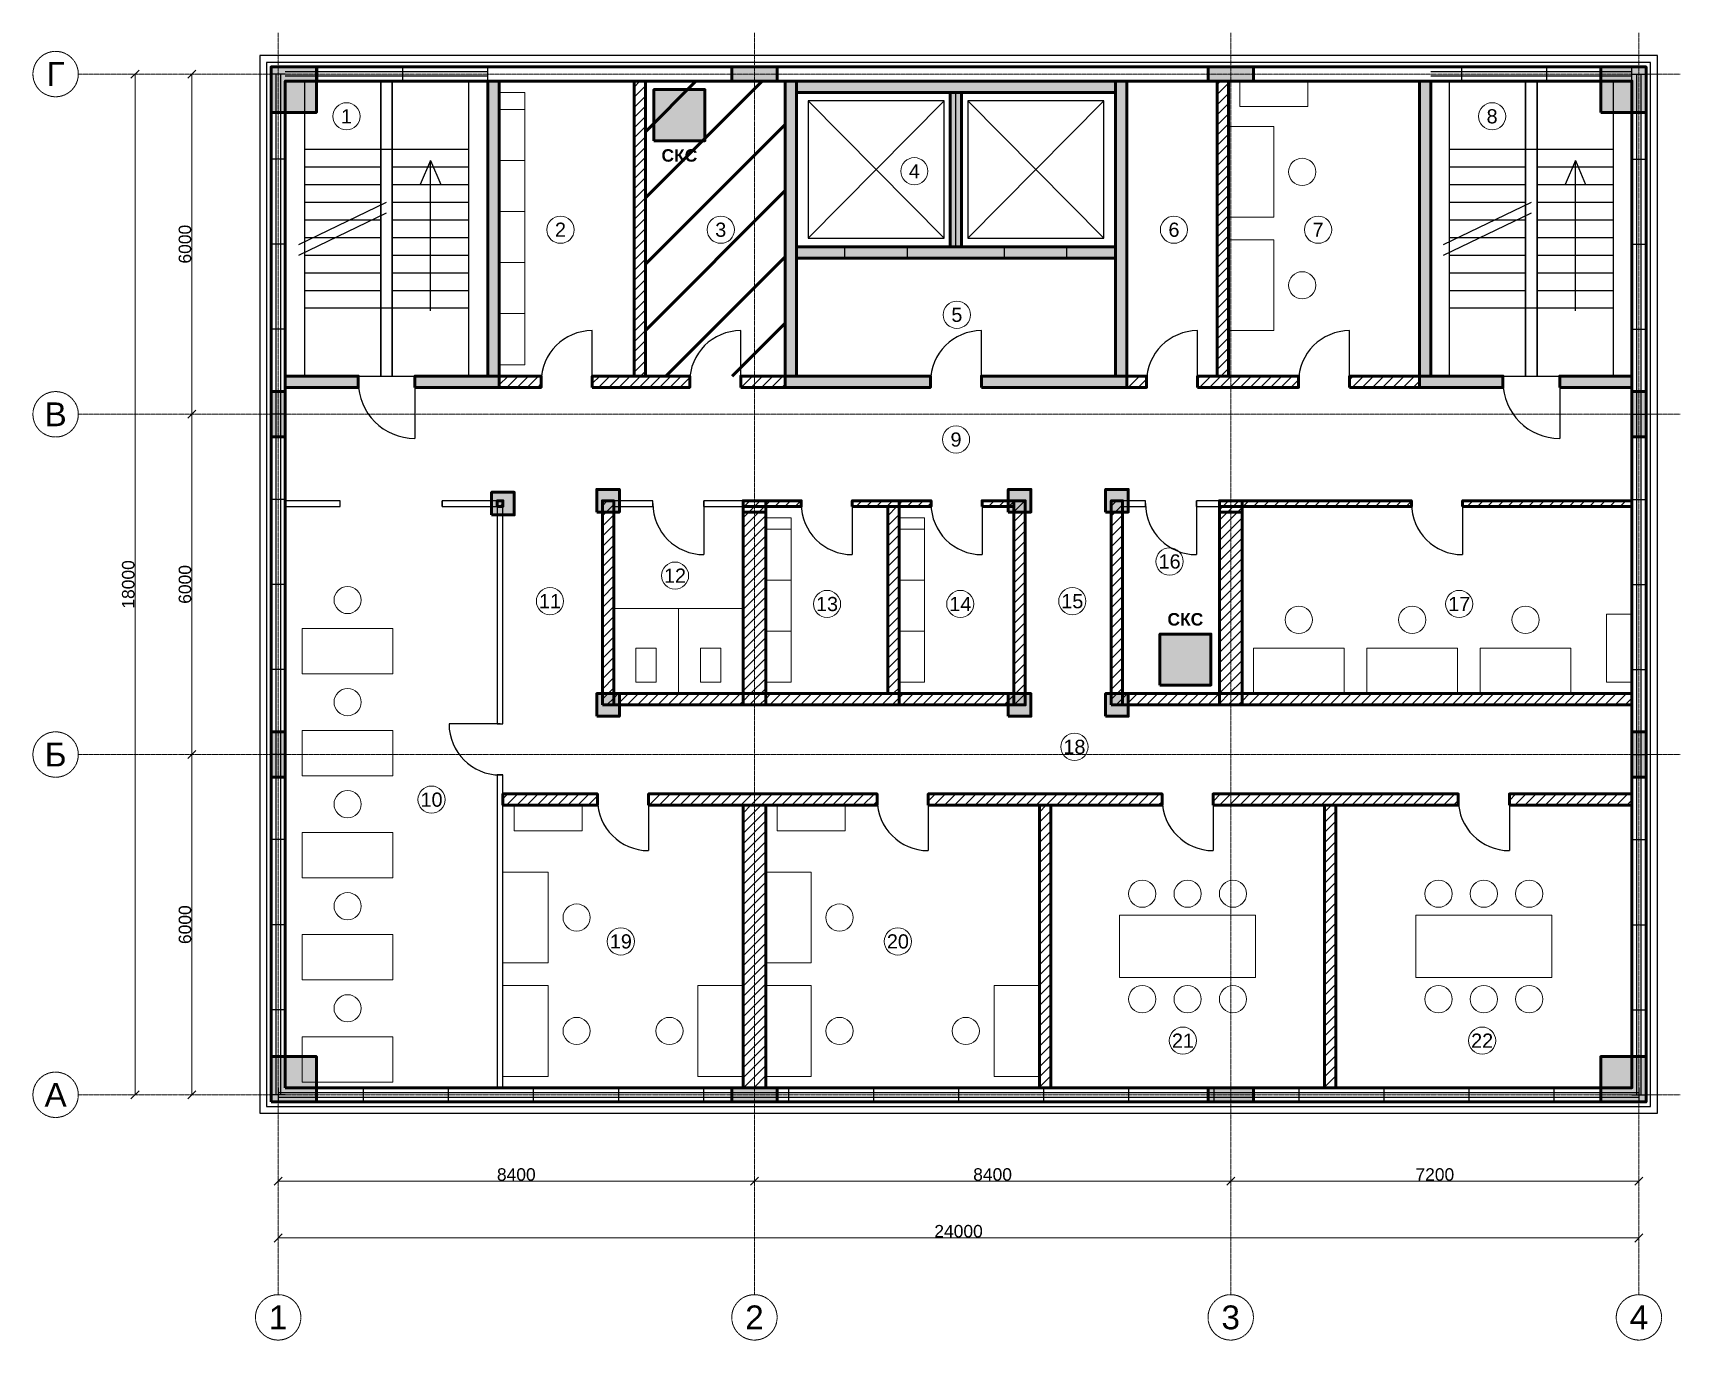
# Model space of a CAD drawing. Header units: millimetres. Extents: x -4325 to 24725, y -4325 to 18725.
import ezdxf
from ezdxf.enums import TextEntityAlignment as Align

# ---------------------------------------------------------------- set-up
doc = ezdxf.new("R2010")
doc.units = ezdxf.units.MM
doc.linetypes.add('CENTER2', pattern=[2.541, 1.587, -0.318, 0.318, -0.318])
for name, color, linetype, lineweight in [('A-ANNO-ROOM', 7, 'CONTINUOUS', 18), ('A-DIMS', 8, 'CONTINUOUS', 13), ('A-DOOR', 3, 'CONTINUOUS', 25), ('A-ELEV', 7, 'CONTINUOUS', 25), ('A-FACADE-PANEL', 8, 'CONTINUOUS', 25), ('A-FURN', 8, 'CONTINUOUS', 18), ('A-GLAZ-RIBBON', 5, 'CONTINUOUS', 25), ('A-GRID', 8, 'CENTER2', 13), ('A-HATCH', 9, 'CONTINUOUS', 9), ('A-OUTLINE', 7, 'CONTINUOUS', 50), ('A-SANI', 8, 'CONTINUOUS', 18), ('A-STAIR', 7, 'CONTINUOUS', 25), ('A-WALL-BLOCK', 9, 'CONTINUOUS', 50), ('A-WALL-GLASS', 4, 'CONTINUOUS', 25), ('A-WALL-RC', 7, 'CONTINUOUS', 50), ('E-SCS-RISER', 1, 'CONTINUOUS', 50), ('E-SERVER-ROOM', 1, 'CONTINUOUS', 50)]:
    doc.layers.add(name, color=color, linetype=linetype, lineweight=lineweight)
doc.styles.add('Arial-Bold', font='arialbd.ttf')
doc.styles.get("Standard").update_dxf_attribs({"font": 'arial.ttf'})

msp = doc.modelspace()

# ---------------------------------------------------------------- hatches: boundary and pattern name
at = {"layer": 'A-HATCH'}
h = msp.add_hatch(dxfattribs=at)
h.set_pattern_fill('ANSI31', scale=40)
h.paths.add_polyline_path([(6276, 12675), (6476, 12675), (6476, 17875), (6476, 17875), (6276, 17875), (6276, 17875)])
h = msp.add_hatch(dxfattribs=at)
h.set_pattern_fill('ANSI31', scale=40)
h.paths.add_polyline_path([(16561, 12675), (16761, 12675), (16761, 17875), (16761, 17875), (16561, 17875), (16561, 17875)])
h = msp.add_hatch(dxfattribs=at)
h.set_pattern_fill('ANSI31', scale=40)
h.paths.add_polyline_path([(3899, 12475), (4638, 12475), (4638, 12675), (3899, 12675)])
h = msp.add_hatch(dxfattribs=at)
h.set_pattern_fill('ANSI31', scale=40)
h.paths.add_polyline_path([(5538, 12475), (7258, 12475), (7258, 12675), (5538, 12675)])
h = msp.add_hatch(dxfattribs=at)
h.set_pattern_fill('ANSI31', scale=40)
h.paths.add_polyline_path([(8158, 12475), (8940, 12475), (8940, 12675), (8158, 12675)])
h = msp.add_hatch(dxfattribs=at)
h.set_pattern_fill('ANSI31', scale=40)
h.paths.add_polyline_path([(14969, 12475), (15315, 12475), (15315, 12675), (14969, 12675)])
h = msp.add_hatch(dxfattribs=at)
h.set_pattern_fill('ANSI31', scale=40)
h.paths.add_polyline_path([(16215, 12475), (17996, 12475), (17996, 12675), (16215, 12675)])
h = msp.add_hatch(dxfattribs=at)
h.set_pattern_fill('ANSI31', scale=40)
h.paths.add_polyline_path([(18896, 12475), (20130, 12475), (20130, 12675), (18896, 12675)])
h = msp.add_hatch(dxfattribs=at)
h.set_pattern_fill('ANSI31', scale=40)
h.paths.add_polyline_path([(3864, 10375), (3964, 10375), (3964, 10475), (3864, 10475)])
h = msp.add_hatch(dxfattribs=at)
h.set_pattern_fill('ANSI31', scale=40)
h.paths.add_polyline_path([(5719, 6875), (5919, 6875), (5919, 10475), (5719, 10475)])
h = msp.add_hatch(dxfattribs=at)
h.set_pattern_fill('ANSI31', scale=40)
h.paths.add_polyline_path([(8200, 10275), (8600, 10275), (8600, 10475), (8200, 10475)])
h = msp.add_hatch(dxfattribs=at)
h.set_pattern_fill('ANSI31', scale=40)
h.paths.add_polyline_path([(8600, 10375), (9226, 10375), (9226, 10475), (8600, 10475)])
h = msp.add_hatch(dxfattribs=at)
h.set_pattern_fill('ANSI31', scale=40)
h.paths.add_polyline_path([(10126, 10375), (10951, 10375), (10951, 10475), (10126, 10475)])
h = msp.add_hatch(dxfattribs=at)
h.set_pattern_fill('ANSI31', scale=40)
h.paths.add_polyline_path([(10951, 10375), (11514, 10375), (11514, 10475), (10951, 10475)])
h = msp.add_hatch(dxfattribs=at)
h.set_pattern_fill('ANSI31', scale=40)
h.paths.add_polyline_path([(12414, 10375), (12976, 10375), (12976, 10475), (12414, 10475)])
h = msp.add_hatch(dxfattribs=at)
h.set_pattern_fill('ANSI31', scale=40)
h.paths.add_polyline_path([(12976, 6875), (13176, 6875), (13176, 10475), (12976, 10475)])
h = msp.add_hatch(dxfattribs=at)
h.set_pattern_fill('ANSI31', scale=40)
h.paths.add_polyline_path([(14692, 6875), (14892, 6875), (14892, 10475), (14692, 10475)])
h = msp.add_hatch(dxfattribs=at)
h.set_pattern_fill('ANSI31', scale=40)
h.paths.add_polyline_path([(16600, 10275), (17000, 10275), (17000, 10475), (16600, 10475)])
h = msp.add_hatch(dxfattribs=at)
h.set_pattern_fill('ANSI31', scale=40)
h.paths.add_polyline_path([(17000, 10375), (19988, 10375), (19988, 10475), (17000, 10475)])
h = msp.add_hatch(dxfattribs=at)
h.set_pattern_fill('ANSI31', scale=40)
h.paths.add_polyline_path([(20888, 10375), (23875, 10375), (23875, 10375), (23875, 10475), (23875, 10475), (20888, 10475)])
h = msp.add_hatch(dxfattribs=at)
h.set_pattern_fill('ANSI31', scale=40)
h.paths.add_polyline_path([(8200, 7075), (8600, 7075), (8600, 10375), (8200, 10375)])
h = msp.add_hatch(dxfattribs=at)
h.set_pattern_fill('ANSI31', scale=40)
h.paths.add_polyline_path([(10751, 7075), (10951, 7075), (10951, 10375), (10751, 10375)])
h = msp.add_hatch(dxfattribs=at)
h.set_pattern_fill('ANSI31', scale=40)
h.paths.add_polyline_path([(16600, 7075), (17000, 7075), (17000, 10375), (16600, 10375)])
h = msp.add_hatch(dxfattribs=at)
h.set_pattern_fill('ANSI31', scale=40)
h.paths.add_polyline_path([(5919, 6875), (8200, 6875), (8200, 7075), (5919, 7075)])
h = msp.add_hatch(dxfattribs=at)
h.set_pattern_fill('ANSI31', scale=40)
h.paths.add_polyline_path([(8200, 6875), (8600, 6875), (8600, 7075), (8200, 7075)])
h = msp.add_hatch(dxfattribs=at)
h.set_pattern_fill('ANSI31', scale=40)
h.paths.add_polyline_path([(8600, 6875), (10951, 6875), (10951, 7075), (8600, 7075)])
h = msp.add_hatch(dxfattribs=at)
h.set_pattern_fill('ANSI31', scale=40)
h.paths.add_polyline_path([(10951, 6875), (12976, 6875), (12976, 7075), (10951, 7075)])
h = msp.add_hatch(dxfattribs=at)
h.set_pattern_fill('ANSI31', scale=40)
h.paths.add_polyline_path([(14892, 6875), (16600, 6875), (16600, 7075), (14892, 7075)])
h = msp.add_hatch(dxfattribs=at)
h.set_pattern_fill('ANSI31', scale=40)
h.paths.add_polyline_path([(16600, 6875), (17000, 6875), (17000, 7075), (16600, 7075)])
h = msp.add_hatch(dxfattribs=at)
h.set_pattern_fill('ANSI31', scale=40)
h.paths.add_polyline_path([(17000, 6875), (23875, 6875), (23875, 6875), (23875, 7075), (23875, 7075), (17000, 7075)])
h = msp.add_hatch(dxfattribs=at)
h.set_pattern_fill('ANSI31', scale=40)
h.paths.add_polyline_path([(3964, 5106), (5632, 5106), (5632, 5306), (3964, 5306)])
h = msp.add_hatch(dxfattribs=at)
h.set_pattern_fill('ANSI31', scale=40)
h.paths.add_polyline_path([(6532, 5106), (10564, 5106), (10564, 5306), (6532, 5306)])
h = msp.add_hatch(dxfattribs=at)
h.set_pattern_fill('ANSI31', scale=40)
h.paths.add_polyline_path([(11464, 5106), (15590, 5106), (15590, 5306), (11464, 5306)])
h = msp.add_hatch(dxfattribs=at)
h.set_pattern_fill('ANSI31', scale=40)
h.paths.add_polyline_path([(16490, 5106), (20814, 5106), (20814, 5306), (16490, 5306)])
h = msp.add_hatch(dxfattribs=at)
h.set_pattern_fill('ANSI31', scale=40)
h.paths.add_polyline_path([(21714, 5106), (23875, 5106), (23875, 5106), (23875, 5306), (23875, 5306), (21714, 5306)])
h = msp.add_hatch(dxfattribs=at)
h.set_pattern_fill('ANSI31', scale=40)
h.paths.add_polyline_path([(8200, 125), (8600, 125), (8600, 125), (8600, 5106), (8200, 5106), (8200, 125)])
h = msp.add_hatch(dxfattribs=at)
h.set_pattern_fill('ANSI31', scale=40)
h.paths.add_polyline_path([(13427, 125), (13627, 125), (13627, 125), (13627, 5106), (13427, 5106), (13427, 125)])
h = msp.add_hatch(dxfattribs=at)
h.set_pattern_fill('ANSI31', scale=40)
h.paths.add_polyline_path([(18454, 125), (18654, 125), (18654, 125), (18654, 5106), (18454, 5106), (18454, 125)])
at = {"layer": 'A-WALL-RC'}
h = msp.add_hatch(color=7, dxfattribs=at)
h.dxf.hatch_style = 1
h.paths.add_polyline_path([(-125, 17325), (675, 17325), (675, 18125), (-125, 18125)])
h = msp.add_hatch(color=7, dxfattribs=at)
h.dxf.hatch_style = 1
h.paths.add_polyline_path([(8000, 17875), (8800, 17875), (8800, 18125), (8000, 18125)])
h = msp.add_hatch(color=7, dxfattribs=at)
h.dxf.hatch_style = 1
h.paths.add_polyline_path([(16400, 17875), (17200, 17875), (17200, 18125), (16400, 18125)])
h = msp.add_hatch(color=7, dxfattribs=at)
h.dxf.hatch_style = 1
h.paths.add_polyline_path([(23325, 17325), (24125, 17325), (24125, 18125), (23325, 18125)])
h = msp.add_hatch(color=7, dxfattribs=at)
h.dxf.hatch_style = 1
h.paths.add_polyline_path([(3699, 12675), (3899, 12675), (3899, 17875), (3899, 17875), (3699, 17875), (3699, 17875)])
h = msp.add_hatch(color=7, dxfattribs=at)
h.dxf.hatch_style = 1
h.paths.add_polyline_path([(8940, 12675), (9140, 12675), (9140, 17875), (9140, 17875), (8940, 17875), (8940, 17875)])
h = msp.add_hatch(color=7, dxfattribs=at)
h.dxf.hatch_style = 1
h.paths.add_polyline_path([(9140, 17675), (14769, 17675), (14769, 17875), (14769, 17875), (9140, 17875), (9140, 17875)])
h = msp.add_hatch(color=7, dxfattribs=at)
h.dxf.hatch_style = 1
h.paths.add_polyline_path([(14769, 12675), (14969, 12675), (14969, 17875), (14969, 17875), (14769, 17875), (14769, 17875)])
h = msp.add_hatch(color=7, dxfattribs=at)
h.dxf.hatch_style = 1
h.paths.add_polyline_path([(20130, 12675), (20330, 12675), (20330, 17875), (20330, 17875), (20130, 17875), (20130, 17875)])
h = msp.add_hatch(color=7, dxfattribs=at)
h.dxf.hatch_style = 1
h.paths.add_polyline_path([(11854, 14956), (12054, 14956), (12054, 17675), (11854, 17675)])
h = msp.add_hatch(color=7, dxfattribs=at)
h.dxf.hatch_style = 1
h.paths.add_polyline_path([(9140, 14756), (14769, 14756), (14769, 14956), (9140, 14956)])
h = msp.add_hatch(color=7, dxfattribs=at)
h.dxf.hatch_style = 1
h.paths.add_polyline_path([(125, 12475), (125, 12475), (1412, 12475), (1412, 12675), (125, 12675), (125, 12675)])
h = msp.add_hatch(color=7, dxfattribs=at)
h.dxf.hatch_style = 1
h.paths.add_polyline_path([(2412, 12475), (3899, 12475), (3899, 12675), (2412, 12675)])
h = msp.add_hatch(color=7, dxfattribs=at)
h.dxf.hatch_style = 1
h.paths.add_polyline_path([(8940, 12475), (11504, 12475), (11504, 12675), (8940, 12675)])
h = msp.add_hatch(color=7, dxfattribs=at)
h.dxf.hatch_style = 1
h.paths.add_polyline_path([(12404, 12475), (14969, 12475), (14969, 12675), (12404, 12675)])
h = msp.add_hatch(color=7, dxfattribs=at)
h.dxf.hatch_style = 1
h.paths.add_polyline_path([(20130, 12475), (21602, 12475), (21602, 12675), (20130, 12675)])
h = msp.add_hatch(color=7, dxfattribs=at)
h.dxf.hatch_style = 1
h.paths.add_polyline_path([(22602, 12475), (23875, 12475), (23875, 12475), (23875, 12675), (23875, 12675), (22602, 12675)])
h = msp.add_hatch(color=7, dxfattribs=at)
h.dxf.hatch_style = 1
h.paths.add_polyline_path([(-125, 11600), (125, 11600), (125, 12400), (-125, 12400)])
h = msp.add_hatch(color=7, dxfattribs=at)
h.dxf.hatch_style = 1
h.paths.add_polyline_path([(23875, 11600), (24125, 11600), (24125, 12400), (23875, 12400)])
h = msp.add_hatch(color=7, dxfattribs=at)
h.dxf.hatch_style = 1
h.paths.add_polyline_path([(3764, 10225), (4164, 10225), (4164, 10625), (3764, 10625)])
h = msp.add_hatch(color=7, dxfattribs=at)
h.dxf.hatch_style = 1
h.paths.add_polyline_path([(5619, 10275), (6019, 10275), (6019, 10675), (5619, 10675)])
h = msp.add_hatch(color=7, dxfattribs=at)
h.dxf.hatch_style = 1
h.paths.add_polyline_path([(12876, 10275), (13276, 10275), (13276, 10675), (12876, 10675)])
h = msp.add_hatch(color=7, dxfattribs=at)
h.dxf.hatch_style = 1
h.paths.add_polyline_path([(14592, 10275), (14992, 10275), (14992, 10675), (14592, 10675)])
h = msp.add_hatch(color=7, dxfattribs=at)
h.dxf.hatch_style = 1
h.paths.add_polyline_path([(5619, 6675), (6019, 6675), (6019, 7075), (5619, 7075)])
h = msp.add_hatch(color=7, dxfattribs=at)
h.dxf.hatch_style = 1
h.paths.add_polyline_path([(12876, 6675), (13276, 6675), (13276, 7075), (12876, 7075)])
h = msp.add_hatch(color=7, dxfattribs=at)
h.dxf.hatch_style = 1
h.paths.add_polyline_path([(14592, 6675), (14992, 6675), (14992, 7075), (14592, 7075)])
h = msp.add_hatch(color=7, dxfattribs=at)
h.dxf.hatch_style = 1
h.paths.add_polyline_path([(-125, 5600), (125, 5600), (125, 6400), (-125, 6400)])
h = msp.add_hatch(color=7, dxfattribs=at)
h.dxf.hatch_style = 1
h.paths.add_polyline_path([(23875, 5600), (24125, 5600), (24125, 6400), (23875, 6400)])
h = msp.add_hatch(color=7, dxfattribs=at)
h.dxf.hatch_style = 1
h.paths.add_polyline_path([(-125, -125), (675, -125), (675, 675), (-125, 675)])
h = msp.add_hatch(color=7, dxfattribs=at)
h.dxf.hatch_style = 1
h.paths.add_polyline_path([(23325, -125), (24125, -125), (24125, 675), (23325, 675)])
h = msp.add_hatch(color=7, dxfattribs=at)
h.dxf.hatch_style = 1
h.paths.add_polyline_path([(8000, -125), (8800, -125), (8800, 125), (8000, 125)])
h = msp.add_hatch(color=7, dxfattribs=at)
h.dxf.hatch_style = 1
h.paths.add_polyline_path([(16400, -125), (17200, -125), (17200, 125), (16400, 125)])
at = {"layer": 'E-SCS-RISER'}
h = msp.add_hatch(color=7, dxfattribs=at)
h.dxf.hatch_style = 1
h.paths.add_polyline_path([(6626, 16825), (7526, 16825), (7526, 17725), (6626, 17725)])
h = msp.add_hatch(color=7, dxfattribs=at)
h.dxf.hatch_style = 1
h.paths.add_polyline_path([(15550, 7225), (16450, 7225), (16450, 8125), (15550, 8125)])
at = {"layer": 'E-SERVER-ROOM'}
h = msp.add_hatch(dxfattribs=at)
h.set_pattern_fill('ANSI31', scale=260)
h.paths.add_polyline_path([(6476, 12675), (8940, 12675), (8940, 17875), (6476, 17875)])

# ---------------------------------------------------------------- linework, layer by layer
at = {"layer": 'A-ANNO-ROOM'}
for centre in [(1205, 17255), (21410, 17255), (11220, 16286), (4979, 15255), (7806, 15255), (15799, 15255), (18341, 15255), (11970, 13755), (11955, 11555), (15722, 9405), (6999, 9155), (4794, 8705), (9680, 8655), (12031, 8655), (14006, 8705), (20830, 8655), (14044, 6136), (2705, 5205), (6044, 2705), (10930, 2705), (15957, 955), (21234, 955)]:
    msp.add_circle(centre, 240, dxfattribs=at)
at = {"layer": 'A-DIMS'}
for p, q in [((-2596, 17929), (-2454, 18071)), ((-1596, 17929), (-1454, 18071)), ((-2525, 0), (-2525, 18000)), ((-1525, 12000), (-1525, 18000)), ((-1596, 11929), (-1454, 12071)), ((-1596, 11929), (-1454, 12071)), ((-1525, 6000), (-1525, 12000)), ((-1596, 5929), (-1454, 6071)), ((-1596, 5929), (-1454, 6071)), ((-1525, 0), (-1525, 6000)), ((-2596, -71), (-2454, 71)), ((-1596, -71), (-1454, 71)), ((-71, -1596), (71, -1454)), ((0, -1525), (8400, -1525)), ((8329, -1596), (8471, -1454)), ((8329, -1596), (8471, -1454)), ((8400, -1525), (16800, -1525)), ((16729, -1596), (16871, -1454)), ((16729, -1596), (16871, -1454)), ((16800, -1525), (24000, -1525)), ((23929, -1596), (24071, -1454)), ((-71, -2596), (71, -2454)), ((0, -2525), (24000, -2525)), ((23929, -2596), (24071, -2454))]:
    msp.add_line(p, q, dxfattribs=at)
at = {"layer": 'A-DOOR'}
for p, q in [((9997, 14756), (9997, 14956)), ((11097, 14756), (11097, 14956)), ((12812, 14756), (12812, 14956)), ((13912, 14756), (13912, 14956)), ((5538, 12575), (5538, 13475)), ((8158, 12575), (8158, 13475)), ((12404, 12575), (12404, 13475)), ((16215, 12575), (16215, 13475)), ((18896, 12575), (18896, 13475)), ((1412, 12475), (1412, 12675)), ((2412, 12475), (2412, 12675)), ((2412, 12575), (2412, 11575)), ((4638, 12475), (4638, 12675)), ((5538, 12475), (5538, 12675)), ((7258, 12475), (7258, 12675)), ((8158, 12475), (8158, 12675)), ((11504, 12475), (11504, 12675)), ((12404, 12475), (12404, 12675)), ((15315, 12475), (15315, 12675)), ((16215, 12475), (16215, 12675)), ((17996, 12475), (17996, 12675)), ((18896, 12475), (18896, 12675)), ((21602, 12475), (21602, 12675)), ((22602, 12475), (22602, 12675)), ((22602, 12575), (22602, 11575)), ((1094, 10375), (1094, 10475)), ((2894, 10375), (2894, 10475)), ((6610, 10375), (6610, 10475)), ((7510, 10375), (7510, 10475)), ((9226, 10375), (9226, 10475)), ((10126, 10375), (10126, 10475)), ((11514, 10375), (11514, 10475)), ((12414, 10375), (12414, 10475)), ((15296, 10375), (15296, 10475)), ((16196, 10375), (16196, 10475)), ((19988, 10375), (19988, 10475)), ((20888, 10375), (20888, 10475)), ((7510, 10425), (7510, 9525)), ((10126, 10425), (10126, 9525)), ((12414, 10425), (12414, 9525)), ((16196, 10425), (16196, 9525)), ((20888, 10425), (20888, 9525)), ((3914, 6540), (3014, 6540)), ((3864, 6540), (3964, 6540)), ((3864, 5640), (3964, 5640)), ((5632, 5106), (5632, 5306)), ((6532, 5106), (6532, 5306)), ((10564, 5106), (10564, 5306)), ((11464, 5106), (11464, 5306)), ((15590, 5106), (15590, 5306)), ((16490, 5106), (16490, 5306)), ((20814, 5106), (20814, 5306)), ((21714, 5106), (21714, 5306)), ((6532, 5206), (6532, 4306)), ((11464, 5206), (11464, 4306)), ((16490, 5206), (16490, 4306)), ((21714, 5206), (21714, 4306))]:
    msp.add_line(p, q, dxfattribs=at)
for centre, radius, start, end in [((5538, 12575), 900, 90, 180), ((8158, 12575), 900, 90, 180), ((12404, 12575), 900, 90, 180), ((16215, 12575), 900, 90, 180), ((18896, 12575), 900, 90, 180), ((2412, 12575), 1000, 180, -90), ((22602, 12575), 1000, 180, -90), ((7510, 10425), 900, 180, -90), ((10126, 10425), 900, 180, -90), ((12414, 10425), 900, 180, -90), ((16196, 10425), 900, 180, -90), ((20888, 10425), 900, 180, -90), ((3914, 6540), 900, 180, -90), ((6532, 5206), 900, 180, -90), ((11464, 5206), 900, 180, -90), ((16490, 5206), 900, 180, -90), ((21714, 5206), 900, 180, -90)]:
    msp.add_arc(centre, radius, start, end, dxfattribs=at)
at = {"layer": 'A-ELEV'}
for p, q in [((9347, 15106), (11747, 17525)), ((9347, 17525), (11747, 15106)), ((11954, 14956), (11954, 17675)), ((12162, 15106), (14562, 17525)), ((12162, 17525), (14562, 15106))]:
    msp.add_line(p, q, dxfattribs=at)
for points in [[(9347, 15106), (11747, 15106), (11747, 17525), (9347, 17525)], [(12162, 15106), (14562, 15106), (14562, 17525), (12162, 17525)]]:
    msp.add_lwpolyline(points, close=True, dxfattribs=at)
at = {"layer": 'A-FACADE-PANEL'}
for points in [[(-325, -325), (24325, -325), (24325, 18325), (-325, 18325)], [(-205, -205), (24205, -205), (24205, 18205), (-205, 18205)]]:
    msp.add_lwpolyline(points, close=True, dxfattribs=at)
at = {"layer": 'A-FURN'}
for p, q in [((3899, 17375), (4349, 17375)), ((3899, 16475), (4349, 16475)), ((3899, 15575), (4349, 15575)), ((3899, 14675), (4349, 14675)), ((3899, 13775), (4349, 13775)), ((8600, 9975), (9050, 9975)), ((10951, 9975), (11401, 9975)), ((8600, 9075), (9050, 9075)), ((10951, 9075), (11401, 9075)), ((8600, 8175), (9050, 8175)), ((10951, 8175), (11401, 8175))]:
    msp.add_line(p, q, dxfattribs=at)
for points in [[(16961, 17425), (18161, 17425), (18161, 17875), (16961, 17875)], [(3899, 12875), (4349, 12875), (4349, 17675), (3899, 17675)], [(16761, 15475), (17561, 15475), (17561, 17075), (16761, 17075)], [(16761, 13475), (17561, 13475), (17561, 15075), (16761, 15075)], [(8600, 7275), (9050, 7275), (9050, 10175), (8600, 10175)], [(10951, 7275), (11401, 7275), (11401, 10175), (10951, 10175)], [(23425, 7275), (23875, 7275), (23875, 8475), (23425, 8475)], [(425, 7425), (2025, 7425), (2025, 8225), (425, 8225)], [(17200, 7075), (18800, 7075), (18800, 7875), (17200, 7875)], [(19200, 7075), (20800, 7075), (20800, 7875), (19200, 7875)], [(21200, 7075), (22800, 7075), (22800, 7875), (21200, 7875)], [(425, 5625), (2025, 5625), (2025, 6425), (425, 6425)], [(4164, 4656), (5364, 4656), (5364, 5106), (4164, 5106)], [(8800, 4656), (10000, 4656), (10000, 5106), (8800, 5106)], [(425, 3825), (2025, 3825), (2025, 4625), (425, 4625)], [(3964, 2325), (4764, 2325), (4764, 3925), (3964, 3925)], [(8600, 2325), (9400, 2325), (9400, 3925), (8600, 3925)], [(14840, 2066), (17240, 2066), (17240, 3166), (14840, 3166)], [(20064, 2066), (22464, 2066), (22464, 3166), (20064, 3166)], [(425, 2025), (2025, 2025), (2025, 2825), (425, 2825)], [(3964, 325), (4764, 325), (4764, 1925), (3964, 1925)], [(7400, 325), (8200, 325), (8200, 1925), (7400, 1925)], [(8600, 325), (9400, 325), (9400, 1925), (8600, 1925)], [(12627, 325), (13427, 325), (13427, 1925), (12627, 1925)], [(425, 225), (2025, 225), (2025, 1025), (425, 1025)]]:
    msp.add_lwpolyline(points, close=True, dxfattribs=at)
for centre in [(18061, 16275), (18061, 14275), (1225, 8725), (18000, 8375), (20000, 8375), (22000, 8375), (1225, 6925), (1225, 5125), (15240, 3546), (16040, 3546), (16840, 3546), (20464, 3546), (21264, 3546), (22064, 3546), (1225, 3325), (5264, 3125), (9900, 3125), (1225, 1525), (15240, 1686), (16040, 1686), (16840, 1686), (20464, 1686), (21264, 1686), (22064, 1686), (5264, 1125), (6900, 1125), (9900, 1125), (12127, 1125)]:
    msp.add_circle(centre, 240, dxfattribs=at)
at = {"layer": 'A-GLAZ-RIBBON'}
for p, q in [((3699, 18040), (125, 18040)), ((699, 17875), (699, 18125)), ((2199, 17875), (2199, 18125)), ((3699, 17875), (3699, 18125)), ((23875, 18040), (20330, 18040)), ((20875, 17875), (20875, 18125)), ((22375, 17875), (22375, 18125)), ((23875, 17875), (23875, 18125)), ((125, 18000), (-125, 18000)), ((-40, 18000), (-40, 0)), ((40, 18000), (40, 0)), ((3699, 17960), (125, 17960)), ((23875, 17960), (20330, 17960)), ((23875, 18000), (24125, 18000)), ((23960, 0), (23960, 18000)), ((24040, 0), (24040, 18000)), ((125, 16500), (-125, 16500)), ((23875, 16500), (24125, 16500)), ((125, 15000), (-125, 15000)), ((23875, 15000), (24125, 15000)), ((125, 13500), (-125, 13500)), ((23875, 13500), (24125, 13500)), ((125, 12000), (-125, 12000)), ((23875, 12000), (24125, 12000)), ((125, 10500), (-125, 10500)), ((23875, 10500), (24125, 10500)), ((125, 9000), (-125, 9000)), ((23875, 9000), (24125, 9000)), ((125, 7500), (-125, 7500)), ((23875, 7500), (24125, 7500)), ((125, 6000), (-125, 6000)), ((23875, 6000), (24125, 6000)), ((125, 4500), (-125, 4500)), ((23875, 4500), (24125, 4500)), ((125, 3000), (-125, 3000)), ((23875, 3000), (24125, 3000)), ((125, 1500), (-125, 1500)), ((23875, 1500), (24125, 1500)), ((125, 0), (-125, 0)), ((0, 125), (0, -125)), ((0, 40), (24000, 40)), ((1500, 125), (1500, -125)), ((3000, 125), (3000, -125)), ((4500, 125), (4500, -125)), ((6000, 125), (6000, -125)), ((7500, 125), (7500, -125)), ((9000, 125), (9000, -125)), ((10500, 125), (10500, -125)), ((12000, 125), (12000, -125)), ((13500, 125), (13500, -125)), ((15000, 125), (15000, -125)), ((16500, 125), (16500, -125)), ((18000, 125), (18000, -125)), ((19500, 125), (19500, -125)), ((21000, 125), (21000, -125)), ((22500, 125), (22500, -125)), ((23875, 0), (24125, 0)), ((24000, 125), (24000, -125)), ((0, -40), (24000, -40))]:
    msp.add_line(p, q, dxfattribs=at)
at = {"layer": 'A-GRID'}
for p, q in [((0, -3525), (0, 18725)), ((8400, -3525), (8400, 18725)), ((16800, -3525), (16800, 18725)), ((24000, -3525), (24000, 18725)), ((-3525, 18000), (24725, 18000)), ((-3525, 12000), (24725, 12000)), ((-3525, 6000), (24725, 6000)), ((-3525, 0), (24725, 0))]:
    msp.add_line(p, q, dxfattribs=at)
for centre in [(-3925, 18000), (-3925, 12000), (-3925, 6000), (-3925, 0), (0, -3925), (8400, -3925), (16800, -3925), (24000, -3925)]:
    msp.add_circle(centre, 400, dxfattribs=at)
at = {"layer": 'A-OUTLINE'}
for points in [[(-125, -125), (24125, -125), (24125, 18125), (-125, 18125)], [(125, 125), (23875, 125), (23875, 17875), (125, 17875)]]:
    msp.add_lwpolyline(points, close=True, dxfattribs=at)
at = {"layer": 'A-SANI'}
for points in [[(5919, 7075), (7060, 7075), (7060, 8575), (5919, 8575)], [(7060, 7075), (8200, 7075), (8200, 8575), (7060, 8575)], [(6309, 7275), (6669, 7275), (6669, 7875), (6309, 7875)], [(7450, 7275), (7810, 7275), (7810, 7875), (7450, 7875)]]:
    msp.add_lwpolyline(points, close=True, dxfattribs=at)
at = {"layer": 'A-STAIR'}
for p, q in [((462, 16675), (1812, 16675)), ((462, 16675), (3362, 16675)), ((2012, 16675), (3362, 16675)), ((20652, 16675), (22002, 16675)), ((20652, 16675), (23552, 16675)), ((22202, 16675), (23552, 16675)), ((462, 16364), (1812, 16364)), ((2012, 16364), (3362, 16364)), ((2687, 16475), (2507, 16055)), ((2687, 13825), (2687, 16475)), ((2687, 16475), (2867, 16055)), ((20652, 16364), (22002, 16364)), ((22202, 16364), (23552, 16364)), ((22878, 16475), (22698, 16055)), ((22878, 13825), (22878, 16475)), ((22878, 16475), (23058, 16055)), ((462, 16053), (1812, 16053)), ((2012, 16053), (3362, 16053)), ((20652, 16053), (22002, 16053)), ((22202, 16053), (23552, 16053)), ((362, 14995), (1912, 15742)), ((462, 15742), (1812, 15742)), ((2012, 15742), (3362, 15742)), ((20552, 14995), (22102, 15742)), ((20652, 15742), (22002, 15742)), ((22202, 15742), (23552, 15742)), ((362, 14808), (1912, 15555)), ((462, 15431), (1812, 15431)), ((2012, 15431), (3362, 15431)), ((20552, 14808), (22102, 15555)), ((20652, 15431), (22002, 15431)), ((22202, 15431), (23552, 15431)), ((462, 15119), (1812, 15119)), ((2012, 15119), (3362, 15119)), ((20652, 15119), (22002, 15119)), ((22202, 15119), (23552, 15119)), ((462, 14808), (1812, 14808)), ((2012, 14808), (3362, 14808)), ((20652, 14808), (22002, 14808)), ((22202, 14808), (23552, 14808)), ((462, 14497), (1812, 14497)), ((2012, 14497), (3362, 14497)), ((20652, 14497), (22002, 14497)), ((22202, 14497), (23552, 14497)), ((462, 14186), (1812, 14186)), ((2012, 14186), (3362, 14186)), ((20652, 14186), (22002, 14186)), ((22202, 14186), (23552, 14186)), ((462, 13875), (3362, 13875)), ((20652, 13875), (23552, 13875))]:
    msp.add_line(p, q, dxfattribs=at)
for points in [[(462, 12675), (1812, 12675), (1812, 17875), (462, 17875)], [(1812, 12675), (2012, 12675), (2012, 17875), (1812, 17875)], [(2012, 12675), (3362, 12675), (3362, 17875), (2012, 17875)], [(20652, 12675), (22002, 12675), (22002, 17875), (20652, 17875)], [(22002, 12675), (22202, 12675), (22202, 17875), (22002, 17875)], [(22202, 12675), (23552, 12675), (23552, 17875), (22202, 17875)]]:
    msp.add_lwpolyline(points, close=True, dxfattribs=at)
at = {"layer": 'A-WALL-BLOCK'}
for points in [[(6276, 12675), (6476, 12675), (6476, 17875), (6476, 17875), (6276, 17875), (6276, 17875)], [(16561, 12675), (16761, 12675), (16761, 17875), (16761, 17875), (16561, 17875), (16561, 17875)], [(3899, 12475), (4638, 12475), (4638, 12675), (3899, 12675)], [(5538, 12475), (7258, 12475), (7258, 12675), (5538, 12675)], [(8158, 12475), (8940, 12475), (8940, 12675), (8158, 12675)], [(14969, 12475), (15315, 12475), (15315, 12675), (14969, 12675)], [(16215, 12475), (17996, 12475), (17996, 12675), (16215, 12675)], [(18896, 12475), (20130, 12475), (20130, 12675), (18896, 12675)], [(3864, 10375), (3964, 10375), (3964, 10475), (3864, 10475)], [(5719, 6875), (5919, 6875), (5919, 10475), (5719, 10475)], [(8200, 10275), (8600, 10275), (8600, 10475), (8200, 10475)], [(8600, 10375), (9226, 10375), (9226, 10475), (8600, 10475)], [(10126, 10375), (10951, 10375), (10951, 10475), (10126, 10475)], [(10951, 10375), (11514, 10375), (11514, 10475), (10951, 10475)], [(12414, 10375), (12976, 10375), (12976, 10475), (12414, 10475)], [(12976, 6875), (13176, 6875), (13176, 10475), (12976, 10475)], [(14692, 6875), (14892, 6875), (14892, 10475), (14692, 10475)], [(16600, 10275), (17000, 10275), (17000, 10475), (16600, 10475)], [(17000, 10375), (19988, 10375), (19988, 10475), (17000, 10475)], [(20888, 10375), (23875, 10375), (23875, 10375), (23875, 10475), (23875, 10475), (20888, 10475)], [(8200, 7075), (8600, 7075), (8600, 10375), (8200, 10375)], [(10751, 7075), (10951, 7075), (10951, 10375), (10751, 10375)], [(16600, 7075), (17000, 7075), (17000, 10375), (16600, 10375)], [(5919, 6875), (8200, 6875), (8200, 7075), (5919, 7075)], [(8200, 6875), (8600, 6875), (8600, 7075), (8200, 7075)], [(8600, 6875), (10951, 6875), (10951, 7075), (8600, 7075)], [(10951, 6875), (12976, 6875), (12976, 7075), (10951, 7075)], [(14892, 6875), (16600, 6875), (16600, 7075), (14892, 7075)], [(16600, 6875), (17000, 6875), (17000, 7075), (16600, 7075)], [(17000, 6875), (23875, 6875), (23875, 6875), (23875, 7075), (23875, 7075), (17000, 7075)], [(3964, 5106), (5632, 5106), (5632, 5306), (3964, 5306)], [(6532, 5106), (10564, 5106), (10564, 5306), (6532, 5306)], [(11464, 5106), (15590, 5106), (15590, 5306), (11464, 5306)], [(16490, 5106), (20814, 5106), (20814, 5306), (16490, 5306)], [(21714, 5106), (23875, 5106), (23875, 5106), (23875, 5306), (23875, 5306), (21714, 5306)], [(8200, 125), (8600, 125), (8600, 125), (8600, 5106), (8200, 5106), (8200, 125)], [(13427, 125), (13627, 125), (13627, 125), (13627, 5106), (13427, 5106), (13427, 125)], [(18454, 125), (18654, 125), (18654, 125), (18654, 5106), (18454, 5106), (18454, 125)]]:
    msp.add_lwpolyline(points, close=True, dxfattribs=at)
at = {"layer": 'A-WALL-GLASS'}
for points in [[(125, 10375), (125, 10375), (1094, 10375), (1094, 10475), (125, 10475), (125, 10475)], [(2894, 10375), (3864, 10375), (3864, 10475), (2894, 10475)], [(5919, 10375), (6610, 10375), (6610, 10475), (5919, 10475)], [(7510, 10375), (8200, 10375), (8200, 10475), (7510, 10475)], [(14892, 10375), (15296, 10375), (15296, 10475), (14892, 10475)], [(16196, 10375), (16600, 10375), (16600, 10475), (16196, 10475)], [(3864, 6540), (3964, 6540), (3964, 10375), (3864, 10375)], [(3864, 125), (3964, 125), (3964, 125), (3964, 5640), (3864, 5640), (3864, 125)]]:
    msp.add_lwpolyline(points, close=True, dxfattribs=at)
at = {"layer": 'A-WALL-RC'}
for points in [[(-125, 17325), (675, 17325), (675, 18125), (-125, 18125)], [(8000, 17875), (8800, 17875), (8800, 18125), (8000, 18125)], [(16400, 17875), (17200, 17875), (17200, 18125), (16400, 18125)], [(23325, 17325), (24125, 17325), (24125, 18125), (23325, 18125)], [(3699, 12675), (3899, 12675), (3899, 17875), (3899, 17875), (3699, 17875), (3699, 17875)], [(8940, 12675), (9140, 12675), (9140, 17875), (9140, 17875), (8940, 17875), (8940, 17875)], [(9140, 17675), (14769, 17675), (14769, 17875), (14769, 17875), (9140, 17875), (9140, 17875)], [(14769, 12675), (14969, 12675), (14969, 17875), (14969, 17875), (14769, 17875), (14769, 17875)], [(20130, 12675), (20330, 12675), (20330, 17875), (20330, 17875), (20130, 17875), (20130, 17875)], [(11854, 14956), (12054, 14956), (12054, 17675), (11854, 17675)], [(9140, 14756), (14769, 14756), (14769, 14956), (9140, 14956)], [(125, 12475), (125, 12475), (1412, 12475), (1412, 12675), (125, 12675), (125, 12675)], [(2412, 12475), (3899, 12475), (3899, 12675), (2412, 12675)], [(8940, 12475), (11504, 12475), (11504, 12675), (8940, 12675)], [(12404, 12475), (14969, 12475), (14969, 12675), (12404, 12675)], [(20130, 12475), (21602, 12475), (21602, 12675), (20130, 12675)], [(22602, 12475), (23875, 12475), (23875, 12475), (23875, 12675), (23875, 12675), (22602, 12675)], [(-125, 11600), (125, 11600), (125, 12400), (-125, 12400)], [(23875, 11600), (24125, 11600), (24125, 12400), (23875, 12400)], [(3764, 10225), (4164, 10225), (4164, 10625), (3764, 10625)], [(5619, 10275), (6019, 10275), (6019, 10675), (5619, 10675)], [(12876, 10275), (13276, 10275), (13276, 10675), (12876, 10675)], [(14592, 10275), (14992, 10275), (14992, 10675), (14592, 10675)], [(5619, 6675), (6019, 6675), (6019, 7075), (5619, 7075)], [(12876, 6675), (13276, 6675), (13276, 7075), (12876, 7075)], [(14592, 6675), (14992, 6675), (14992, 7075), (14592, 7075)], [(-125, 5600), (125, 5600), (125, 6400), (-125, 6400)], [(23875, 5600), (24125, 5600), (24125, 6400), (23875, 6400)], [(-125, -125), (675, -125), (675, 675), (-125, 675)], [(23325, -125), (24125, -125), (24125, 675), (23325, 675)], [(8000, -125), (8800, -125), (8800, 125), (8000, 125)], [(16400, -125), (17200, -125), (17200, 125), (16400, 125)]]:
    msp.add_lwpolyline(points, close=True, dxfattribs=at)
at = {"layer": 'E-SCS-RISER'}
for points in [[(6626, 16825), (7526, 16825), (7526, 17725), (6626, 17725)], [(15550, 7225), (16450, 7225), (16450, 8125), (15550, 8125)]]:
    msp.add_lwpolyline(points, close=True, dxfattribs=at)

# ---------------------------------------------------------------- texts
at = {"layer": 'A-ANNO-ROOM'}
for s, p in [('1', (1205, 17255)), ('8', (21410, 17255)), ('4', (11220, 16286)), ('2', (4979, 15255)), ('3', (7806, 15255)), ('6', (15799, 15255)), ('7', (18341, 15255)), ('5', (11970, 13755)), ('9', (11955, 11555)), ('16', (15722, 9405)), ('12', (6999, 9155)), ('11', (4794, 8705)), ('13', (9680, 8655)), ('14', (12031, 8655)), ('15', (14006, 8705)), ('17', (20830, 8655)), ('18', (14044, 6136)), ('10', (2705, 5205)), ('19', (6044, 2705)), ('20', (10930, 2705)), ('21', (15957, 955)), ('22', (21234, 955))]:
    msp.add_text(s, height=250, dxfattribs=at).set_placement(p, align=Align.MIDDLE_CENTER)
at = {"layer": 'A-DIMS'}
for s, p in [('6000', (-1645, 15000)), ('18000', (-2645, 9000)), ('6000', (-1645, 9000)), ('6000', (-1645, 3000))]:
    msp.add_text(s, height=220, rotation=90, dxfattribs=at).set_placement(p, align=Align.MIDDLE_CENTER)
for s, p in [('8400', (4200, -1405)), ('8400', (12600, -1405)), ('7200', (20400, -1405)), ('24000', (12000, -2405))]:
    msp.add_text(s, height=220, dxfattribs=at).set_placement(p, align=Align.MIDDLE_CENTER)
at = {"layer": 'A-GRID'}
for s, p in [('Г', (-3925, 18000)), ('В', (-3925, 12000)), ('Б', (-3925, 6000)), ('А', (-3925, 0)), ('1', (0, -3925)), ('2', (8400, -3925)), ('3', (16800, -3925)), ('4', (24000, -3925))]:
    msp.add_text(s, height=420, dxfattribs=at).set_placement(p, align=Align.MIDDLE_CENTER)
at = {"layer": 'E-SCS-RISER', "style": 'Arial-Bold'}
for p in [(7076, 16565), (16000, 8385)]:
    msp.add_text('СКС', height=220, dxfattribs=at).set_placement(p, align=Align.MIDDLE_CENTER)

doc.saveas('drawing.dxf')
